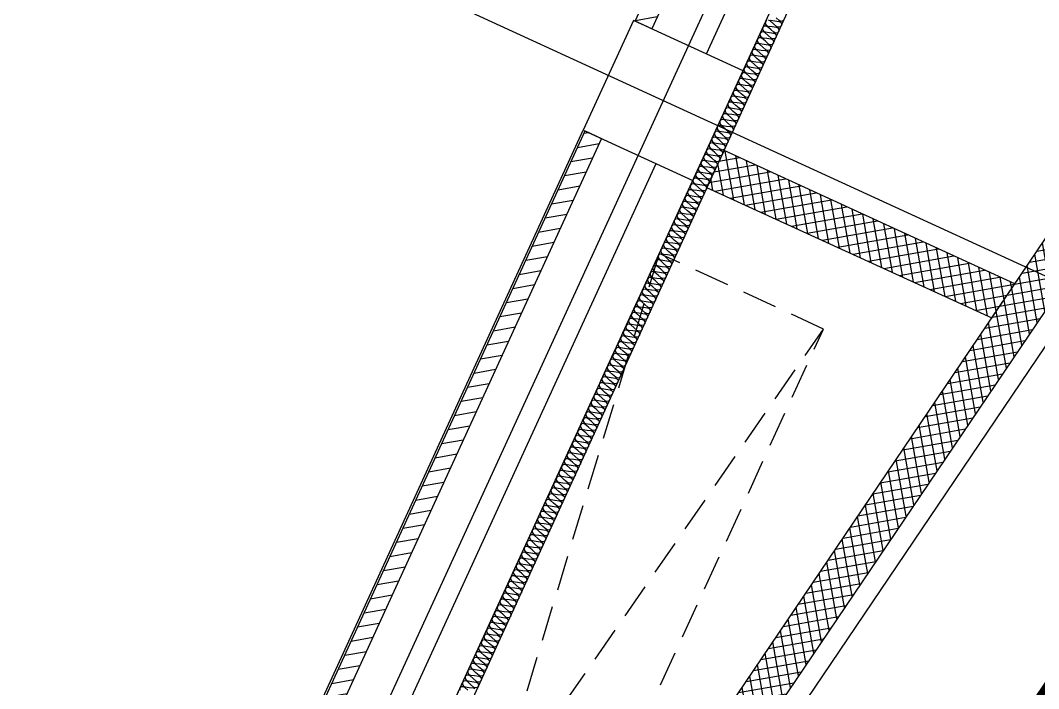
# Model space of a CAD drawing. Header units: millimetres. Extents: x -21000 to 567700, y 435000 to 850800.
# Drawn here: x 42532 to 47602, y 700516 to 703839 of the extents above; entities that cross this region are included whole.
import ezdxf
from ezdxf.xclip import XClip

# ---------------------------------------------------------------- set-up
doc = ezdxf.new("R2010")
doc.units = ezdxf.units.MM
doc.header["$LTSCALE"] = 700
doc.header["$XCLIPFRAME"] = 2
for name, pattern in [('AB_Pbase$0$AB_Pbase$0$CEN', [62, 60, -1, 0, -1]), ('AB_Pbase$0$HIDDEN1', [0.375, 0.25, -0.125]), ('AB_Pbase$0$주차장기둥$0$CEN', [62, 60, -1, 0, -1])]:
    doc.linetypes.add(name, pattern=pattern)
doc.layers.get('0').update_dxf_attribs({"color": 2})
for name, color, linetype in [('AB_Pbase$0$AB_Pbase$0$CEN', 1, 'AB_Pbase$0$AB_Pbase$0$CEN'), ('AB_Pbase$0$AB_Pbase$0$FIN', 6, 'Continuous'), ('AB_Pbase$0$AB_Pbase$0$INS', 8, 'Continuous'), ('AB_Pbase$0$AB_Pbase$0$WAL', 3, 'Continuous'), ('AB_Pbase$0$AB_Pbase$0$지하벽체', 7, 'Continuous'), ('AB_Pbase$0$da-open hid', 8, 'AB_Pbase$0$HIDDEN1'), ('AB_Pbase$0$HAT', 8, 'Continuous'), ('AB_Pbase$0$HAT-BR', 5, 'Continuous'), ('AB_Pbase$0$INS', 8, 'Continuous'), ('AB_Pbase$0$WAL', 3, 'Continuous'), ('AB_Pbase$0$주차-여행', 221, 'Continuous'), ('AB_Pbase$0$주차장기둥$0$CEN_P', 244, 'AB_Pbase$0$주차장기둥$0$CEN')]:
    doc.layers.add(name, color=color, linetype=linetype)

# ---------------------------------------------------------------- blocks, each defined once
blk = doc.blocks.new('AB_Pbase$0$AB_Pbase_지하1층_골조')
for points in [[(42499.5, 695677.8), (50967.4, 714132.1)], [(45947.8, 703672.5), (48491.8, 709216.7)], [(43153.6, 697583), (45697.6, 703127.2)]]:
    blk.add_lwpolyline(points)
blk.add_lwpolyline([(45879.4, 703043.7), (46129.6, 703589.1), (45584.3, 703839.3), (45334.1, 703294)], close=True)
blk = doc.blocks.new('AB_Pbase$0$주차장기둥$0$cen 1bl 지하')
at = {"layer": 'AB_Pbase$0$주차장기둥$0$CEN_P', "color": 5}
blk.add_line((10740.5, -9208.6), (21290, 109667.6), dxfattribs=at)
blk = doc.blocks.new('AB_Pbase$0$주차장기둥')
at = {"rotation": 1.99999810188403}
blk.add_blockref('AB_Pbase$0$주차장기둥$0$cen 1bl 지하', (-253925.8, 27513.9), dxfattribs=at)
blk = doc.blocks.new('AB_Pbase$0$AB_Pbase_지붕층_구조도void')
for p, q in [((-3668.7, -34371.1), (-5185.2, -39382.1)), ((-5782.4, -38978.2), (-2850.3, -34747.4))]:
    blk.add_line(p, q)
blk.add_lwpolyline([(-5782.4, -38978.2), (-5185.2, -39382.1), (-4538.6, -38426.2), (-2850.3, -34747.4), (-3668.7, -34371.1)], close=True)
blk = doc.blocks.new('AB_Pbase$0$AB_Pbase-여행주차_')
at = {"layer": 'AB_Pbase$0$주차-여행', "const_width": 50}
blk.add_lwpolyline([(54378012.4, -70102333.7), (54378012.4, -70097233.7), (54375512.4, -70097233.7), (54375512.4, -70102333.7)], close=True, dxfattribs=at)
blk = doc.blocks.new('AB_Pbase$0$pppaaa_1_1')
at = {"layer": 'AB_Pbase$0$주차-여행', "rotation": 55.92862970561769}
blk.add_blockref('AB_Pbase$0$AB_Pbase-여행주차_', (-88479907.1, -5071642.7), dxfattribs=at)
blk = doc.blocks.new('AB_Pbase')
at = {"layer": 'AB_Pbase$0$HAT'}
h = blk.add_hatch(dxfattribs=at)
h.set_pattern_fill('NET', color=256, scale=15, angle=100)
h.paths.add_polyline_path([(36540.9, 707988.9), (36677.2, 707926.4), (39221.2, 713470.6), (39084.9, 713533.1)], flags=17)
h.paths.add_polyline_path([(36427, 707381), (36290.6, 707443.6), (33746.7, 701899.4), (33883, 701836.8)], flags=17)
edge = h.paths.add_edge_path()
edge.add_line((44631.6, 725621.3), (44767.9, 725558.7))
edge.add_line((44767.9, 725558.7), (42265.6, 720105.4))
edge.add_line((42265.6, 720105.4), (42129.3, 720168))
edge.add_line((42129.3, 720168), (44631.6, 725621.3))
edge.add_line((41879.1, 719622.6), (39335.1, 714078.4))
edge.add_line((39335.1, 714078.4), (39471.4, 714015.9))
edge.add_line((39471.4, 714015.9), (42015.4, 719560.1))
edge.add_line((33632.8, 701291.5), (31047.1, 695656.4))
edge.add_line((31047.1, 695656.4), (33496.4, 701354.1))
edge.add_line((33496.4, 701354.1), (30910.7, 695719))
h = blk.add_hatch(dxfattribs=at)
h.set_pattern_fill('NET', color=256, scale=15, angle=100)
h.paths.add_polyline_path([(45655.7, 696319.9), (45739.7, 696444.1), (44277.7, 697432.9), (48423.4, 703562.6), (48257.7, 703674.7), (42739.5, 695515.5), (42905.1, 695403.5), (44193.7, 697308.7)])
h.paths.add_polyline_path([(46916, 695648.6), (46831.9, 695524.3), (48128.3, 694647.6), (48212.3, 694771.8)])
h = blk.add_hatch(dxfattribs=at)
h.set_pattern_fill('NET', color=256, scale=15, angle=100)
h.paths.add_polyline_path([(47368.8, 702360.3), (47482.3, 702528.3), (46035.5, 703192.2), (45947.8, 703008.8)])
at = {"layer": 'AB_Pbase$0$HAT-BR'}
h = blk.add_hatch(dxfattribs=at)
h.set_pattern_fill('ANSI31', color=256, scale=20, angle=145)
edge = h.paths.add_edge_path()
edge.add_line((56186.6, 723972), (54823.3, 724597.6))
edge.add_line((54823.3, 724597.6), (54543.8, 723988.7))
edge.add_line((54543.8, 723988.7), (53316.8, 724551.7))
edge.add_line((53316.8, 724551.7), (53358.5, 724642.6))
edge.add_line((53358.5, 724642.6), (54403.8, 724163))
edge.add_line((54403.8, 724163), (54724.9, 724862.8))
edge.add_line((54724.9, 724862.8), (54906.7, 724779.4))
edge.add_line((54906.7, 724779.4), (55215.3, 725452))
edge.add_line((55215.3, 725452), (55397.1, 725368.5))
edge.add_line((55397.1, 725368.5), (55088.5, 724696))
edge.add_line((55088.5, 724696), (56270, 724153.8))
edge.add_line((56270, 724153.8), (56186.6, 723972))
edge.add_line((54651.1, 721584.9), (54688.7, 721666.7))
edge.add_line((54688.7, 721666.7), (52543.7, 722650.9))
edge.add_line((52543.7, 722650.9), (52960.7, 723559.8))
edge.add_line((52960.7, 723559.8), (52878.9, 723597.3))
edge.add_line((52878.9, 723597.3), (52274.2, 722279.5))
edge.add_line((52274.2, 722279.5), (52356, 722241.9))
edge.add_line((52356, 722241.9), (52506.2, 722569.1))
edge.add_line((52506.2, 722569.1), (54651.1, 721584.9))
edge.add_line((50380.4, 718032.3), (49698.7, 718345.1))
edge.add_line((49698.7, 718345.1), (49661.2, 718263.3))
edge.add_line((49661.2, 718263.3), (50342.9, 717950.5))
edge.add_line((49717.3, 716587.2), (49035.6, 716899.9))
edge.add_line((49035.6, 716899.9), (48998.1, 716818.1))
edge.add_line((48998.1, 716818.1), (49679.8, 716505.4))
h.paths.add_polyline_path([(53882.4, 725568.4), (53800.6, 725606), (53963.3, 725960.4), (53581.5, 726135.6), (53619.1, 726217.4), (54000.8, 726042.2), (55047.6, 728323.5), (55129.4, 728286)])
h.paths.add_polyline_path([(42881, 697708.1), (42799.2, 697745.6), (45343.1, 703289.8), (45424.9, 703252.3)])
edge = h.paths.add_edge_path()
edge.add_line((50380.4, 718032.3), (50342.9, 717950.5))
edge.add_line((49717.3, 716587.2), (49679.8, 716505.4))
edge.add_line((51013.4, 715431.3), (48469.4, 709887.1))
edge.add_line((48469.4, 709887.1), (48387.6, 709924.7))
edge.add_line((48387.6, 709924.7), (50931.6, 715468.9))
edge.add_line((50931.6, 715468.9), (51013.4, 715431.3))
edge.add_line((48219.2, 709341.8), (45675.2, 703797.6))
edge.add_line((45675.2, 703797.6), (45593.4, 703835.1))
edge.add_line((45593.4, 703835.1), (48137.4, 709379.3))
edge.add_line((48137.4, 709379.3), (48219.2, 709341.8))
at = {"layer": 'AB_Pbase$0$AB_Pbase$0$CEN'}
for p, q in [((51844, 716762.1), (39664.5, 690218.7)), ((34160.1, 708751.3), (47977.6, 702411))]:
    blk.add_line(p, q, dxfattribs=at)
at = {"layer": 'AB_Pbase$0$AB_Pbase$0$FIN'}
blk.add_lwpolyline([(42790.1, 697749.8), (45334.1, 703294)], dxfattribs=at)
at = {"layer": 'AB_Pbase$0$AB_Pbase$0$INS'}
blk.add_lwpolyline([(43283, 697193.5), (51674, 715480.3), (52847.4, 714941.9), (52880.8, 715014.6)], dxfattribs=at)
at = {"layer": 'AB_Pbase$0$AB_Pbase$0$WAL'}
blk.add_lwpolyline([(48219.2, 709341.8), (45675.2, 703797.6), (45593.4, 703835.1), (48137.4, 709379.3), (48219.2, 709341.8)], dxfattribs=at)
blk.add_lwpolyline([(42881, 697708.1), (42799.2, 697745.6), (45343.1, 703289.8), (45424.9, 703252.3)], close=True, dxfattribs=at)
at = {"layer": 'AB_Pbase$0$AB_Pbase$0$지하벽체'}
blk.add_lwpolyline([(45879.4, 703043.7), (46129.6, 703589.1), (45584.3, 703839.3), (45334.1, 703294)], close=True, dxfattribs=at)
at = {"layer": 'AB_Pbase$0$INS'}
for points in [[(46334.1, 703842.9), (46327.5, 703836.3), (46317.9, 703834.5), (46309.9, 703838.2), (46294.2, 703852)], [(46266.9, 703840.3), (46287.6, 703837.4), (46308.3, 703834.5), (46316.3, 703830.9), (46321.5, 703823.2), (46320.8, 703813.8), (46314.2, 703807.2), (46304.6, 703805.4), (46296.6, 703809.1), (46280.9, 703822.9), (46265.2, 703836.7), (46257.2, 703840.3)], [(46248, 703839.3), (46241.4, 703832.7), (46240.6, 703823.3), (46245.6, 703814.9), (46253.6, 703811.2), (46274.2, 703808.3), (46294.9, 703805.5), (46302.9, 703801.8), (46308.2, 703794.1), (46307.4, 703784.8), (46300.8, 703778.1), (46291.2, 703776.3), (46283.2, 703780), (46267.6, 703793.8), (46251.9, 703807.6), (46243.9, 703811.3), (46234.6, 703810.2), (46228, 703803.6), (46227.3, 703794.2), (46232.2, 703785.8), (46240.2, 703782.1), (46260.9, 703779.3), (46281.6, 703776.4), (46289.6, 703772.7), (46294.8, 703765), (46294.1, 703755.7), (46287.5, 703749), (46277.9, 703747.3), (46269.9, 703750.9), (46254.2, 703764.7), (46238.5, 703778.5), (46230.5, 703782.2), (46221.3, 703781.2), (46214.7, 703774.5), (46213.9, 703765.2), (46218.9, 703756.7), (46226.9, 703753.1), (46247.5, 703750.2), (46268.2, 703747.3), (46276.2, 703743.6), (46281.5, 703735.9), (46280.7, 703726.6), (46274.1, 703719.9), (46264.5, 703718.2), (46256.5, 703721.8), (46240.9, 703735.6), (46225.2, 703749.4), (46217.2, 703753.1), (46207.9, 703752.1), (46201.3, 703745.4), (46200.6, 703736.1), (46205.5, 703727.6), (46213.5, 703724), (46234.2, 703721.1), (46254.9, 703718.2), (46262.9, 703714.5), (46268.1, 703706.8), (46267.4, 703697.5), (46260.8, 703690.8), (46251.2, 703689.1), (46243.2, 703692.8), (46227.5, 703706.5), (46211.8, 703720.3), (46203.8, 703724), (46194.6, 703723), (46188, 703716.3), (46187.2, 703707), (46192.2, 703698.6), (46200.2, 703694.9), (46220.8, 703692), (46241.5, 703689.1), (46249.5, 703685.4), (46254.8, 703677.7), (46254, 703668.4), (46247.5, 703661.8), (46237.8, 703660), (46229.9, 703663.7), (46214.2, 703677.5), (46198.5, 703691.3), (46190.5, 703694.9), (46181.2, 703693.9), (46174.7, 703687.2), (46173.9, 703677.9), (46178.8, 703669.5), (46186.8, 703665.8), (46207.5, 703662.9), (46228.2, 703660), (46236.2, 703656.4), (46241.5, 703648.7), (46240.7, 703639.3), (46234.1, 703632.7), (46224.5, 703630.9), (46216.5, 703634.6), (46200.8, 703648.4), (46185.2, 703662.2), (46177.2, 703665.8), (46167.9, 703664.8), (46161.3, 703658.2), (46160.5, 703648.8), (46165.5, 703640.4), (46173.5, 703636.7), (46194.2, 703633.8), (46214.8, 703630.9), (46222.8, 703627.3), (46228.1, 703619.6), (46227.3, 703610.2), (46220.8, 703603.6), (46211.2, 703601.8), (46203.2, 703605.5), (46187.5, 703619.3), (46171.8, 703633.1), (46163.8, 703636.8), (46154.5, 703635.7), (46148, 703629.1), (46147.2, 703619.7), (46152.1, 703611.3), (46160.1, 703607.6), (46180.8, 703604.8), (46201.5, 703601.9), (46209.5, 703598.2), (46214.8, 703590.5), (46214, 703581.2), (46207.4, 703574.5), (46197.8, 703572.7), (46189.8, 703576.4), (46174.1, 703590.2), (46158.5, 703604), (46150.5, 703607.7), (46141.2, 703606.6), (46134.6, 703600), (46133.9, 703590.7), (46138.8, 703582.2), (46146.8, 703578.6), (46167.5, 703575.7), (46188.1, 703572.8), (46196.1, 703569.1), (46201.4, 703561.4), (46200.7, 703552.1), (46194.1, 703545.4), (46184.5, 703543.7), (46176.5, 703547.3), (46160.8, 703561.1), (46145.1, 703574.9), (46137.1, 703578.6), (46127.8, 703577.6), (46121.3, 703570.9), (46120.5, 703561.6), (46125.4, 703553.1), (46133.4, 703549.5), (46154.1, 703546.6), (46174.8, 703543.7), (46182.8, 703540), (46188.1, 703532.3), (46187.3, 703523), (46180.7, 703516.3), (46171.1, 703514.6), (46163.1, 703518.2), (46147.4, 703532), (46131.8, 703545.8), (46123.8, 703549.5), (46114.5, 703548.5), (46107.9, 703541.8), (46107.2, 703532.5), (46112.1, 703524.1), (46120.1, 703520.4), (46140.8, 703517.5), (46161.5, 703514.6), (46169.5, 703510.9), (46174.7, 703503.2), (46174, 703493.9), (46167.4, 703487.2), (46157.8, 703485.5), (46149.8, 703489.2), (46134.1, 703503), (46118.4, 703516.8), (46110.4, 703520.4), (46101.2, 703519.4), (46094.6, 703512.7), (46093.8, 703503.4), (46098.8, 703495), (46106.8, 703491.3), (46127.4, 703488.4), (46148.1, 703485.5), (46156.1, 703481.9), (46161.4, 703474.2), (46160.6, 703464.8), (46154, 703458.2), (46144.4, 703456.4), (46136.4, 703460.1), (46120.8, 703473.9), (46105.1, 703487.7), (46097.1, 703491.3), (46087.8, 703490.3), (46081.2, 703483.6), (46080.5, 703474.3), (46085.4, 703465.9), (46093.4, 703462.2), (46114.1, 703459.3), (46134.8, 703456.4), (46142.8, 703452.8), (46148, 703445.1), (46147.3, 703435.7), (46140.7, 703429.1), (46131.1, 703427.3), (46123.1, 703431), (46107.4, 703444.8), (46091.7, 703458.6), (46083.7, 703462.3), (46074.5, 703461.2), (46067.9, 703454.6), (46067.1, 703445.2), (46072.1, 703436.8), (46080.1, 703433.1), (46100.7, 703430.2), (46121.4, 703427.4), (46129.4, 703423.7), (46134.7, 703416), (46133.9, 703406.7), (46127.3, 703400), (46117.7, 703398.2), (46109.7, 703401.9), (46094.1, 703415.7), (46078.4, 703429.5), (46070.4, 703433.2), (46061.1, 703432.1), (46054.5, 703425.5), (46053.8, 703416.1), (46058.7, 703407.7), (46066.7, 703404), (46087.4, 703401.2), (46108.1, 703398.3), (46116.1, 703394.6), (46121.3, 703386.9), (46120.6, 703377.6), (46114, 703370.9), (46104.4, 703369.2), (46096.4, 703372.8), (46080.7, 703386.6), (46065, 703400.4), (46057, 703404.1), (46047.8, 703403.1), (46041.2, 703396.4), (46040.4, 703387.1), (46045.4, 703378.6), (46053.4, 703375), (46074, 703372.1), (46094.7, 703369.2), (46102.7, 703365.5), (46108, 703357.8), (46107.2, 703348.5), (46100.7, 703341.8), (46091, 703340.1), (46083.1, 703343.7), (46067.4, 703357.5), (46051.7, 703371.3), (46043.7, 703375), (46034.4, 703374), (46027.9, 703367.3), (46027.1, 703358), (46032, 703349.6), (46040, 703345.9), (46060.7, 703343), (46081.4, 703340.1), (46089.4, 703336.4), (46094.7, 703328.7), (46093.9, 703319.4), (46087.3, 703312.7), (46077.7, 703311), (46069.7, 703314.7), (46054, 703328.5), (46038.4, 703342.2), (46030.4, 703345.9), (46021.1, 703344.9), (46014.5, 703338.2), (46013.7, 703328.9), (46018.7, 703320.5), (46026.7, 703316.8), (46047.4, 703313.9), (46068, 703311), (46076, 703307.4), (46081.3, 703299.7), (46080.5, 703290.3), (46074, 703283.7), (46064.4, 703281.9), (46056.4, 703285.6), (46040.7, 703299.4), (46025, 703313.2), (46017, 703316.8), (46007.7, 703315.8), (46001.2, 703309.1), (46000.4, 703299.8), (46005.3, 703291.4), (46013.3, 703287.7), (46034, 703284.8), (46054.7, 703281.9), (46062.7, 703278.3), (46068, 703270.6), (46067.2, 703261.2), (46060.6, 703254.6), (46051, 703252.8), (46043, 703256.5), (46027.3, 703270.3), (46011.7, 703284.1), (46003.7, 703287.7), (45994.4, 703286.7), (45987.8, 703280.1), (45987.1, 703270.7), (45992, 703262.3), (46000, 703258.6), (46020.7, 703255.7), (46041.3, 703252.9), (46049.3, 703249.2), (46054.6, 703241.5), (46053.9, 703232.2), (46047.3, 703225.5), (46037.7, 703223.7), (46029.7, 703227.4), (46014, 703241.2), (45998.3, 703255), (45990.3, 703258.7), (45981, 703257.6), (45974.5, 703251), (45973.7, 703241.6), (45978.6, 703233.2), (45986.6, 703229.5), (46007.3, 703226.7), (46028, 703223.8), (46036, 703220.1), (46041.3, 703212.4), (46040.5, 703203.1), (46033.9, 703196.4), (46024.3, 703194.6), (46016.3, 703198.3), (46000.6, 703212.1), (45985, 703225.9), (45977, 703229.6), (45967.7, 703228.6), (45961.1, 703221.9), (45960.4, 703212.6), (45965.3, 703204.1), (45973.3, 703200.5), (45994, 703197.6), (46014.7, 703194.7), (46022.7, 703191), (46027.9, 703183.3), (46027.2, 703174), (46020.6, 703167.3), (46011, 703165.6), (46003, 703169.2), (45987.3, 703183), (45971.6, 703196.8), (45963.6, 703200.5), (45954.4, 703199.5), (45947.8, 703192.8), (45947, 703183.5), (45952, 703175), (45959.9, 703171.4), (45980.6, 703168.5), (46001.3, 703165.6), (46009.3, 703161.9), (46014.6, 703154.2), (46013.8, 703144.9), (46007.2, 703138.2), (45997.6, 703136.5), (45989.6, 703140.2), (45974, 703153.9), (45958.3, 703167.7), (45950.3, 703171.4), (45941, 703170.4), (45934.4, 703163.7), (45933.7, 703154.4), (45938.6, 703146), (45946.6, 703142.3), (45967.3, 703139.4), (45988, 703136.5), (45996, 703132.8), (46001.2, 703125.1), (46000.5, 703115.8), (45993.9, 703109.1), (45984.3, 703107.4), (45976.3, 703111.1), (45960.6, 703124.9), (45944.9, 703138.7), (45936.9, 703142.3), (45927.7, 703141.3), (45921.1, 703134.6), (45920.3, 703125.3), (45925.3, 703116.9), (45933.3, 703113.2), (45953.9, 703110.3), (45974.6, 703107.4), (45982.6, 703103.8), (45987.9, 703096.1), (45987.1, 703086.7), (45980.5, 703080.1), (45970.9, 703078.3), (45962.9, 703082), (45947.3, 703095.8), (45931.6, 703109.6), (45923.6, 703113.2), (45914.3, 703112.2), (45907.7, 703105.6), (45907, 703096.2), (45911.9, 703087.8), (45919.9, 703084.1), (45940.6, 703081.2), (45961.3, 703078.3), (45969.3, 703074.7), (45974.5, 703067), (45973.8, 703057.6), (45967.2, 703051), (45957.6, 703049.2), (45949.6, 703052.9), (45933.9, 703066.7), (45918.2, 703080.5), (45910.2, 703084.2), (45901, 703083.1), (45894.4, 703076.5), (45893.6, 703067.1), (45898.6, 703058.7), (45906.6, 703055), (45927.2, 703052.1), (45947.9, 703049.3), (45955.9, 703045.6), (45961.2, 703037.9), (45960.4, 703028.6), (45953.9, 703021.9), (45944.2, 703020.1), (45936.3, 703023.8), (45920.6, 703037.6), (45904.9, 703051.4), (45896.9, 703055.1), (45887.6, 703054), (45881.1, 703047.4), (45880.3, 703038), (45885.2, 703029.6), (45893.2, 703026), (45913.9, 703023.1), (45934.6, 703020.2), (45942.6, 703016.5), (45947.8, 703008.8), (45947.1, 702999.5), (45940.5, 702992.8), (45930.9, 702991.1), (45922.9, 702994.7), (45907.2, 703008.5), (45891.6, 703022.3), (45883.6, 703026), (45874.3, 703025), (45867.7, 703018.3), (45866.9, 703009), (45871.9, 703000.5), (45879.9, 702996.9), (45900.6, 702994), (45921.2, 702991.1), (45929.2, 702987.4), (45934.5, 702979.7), (45933.7, 702970.4), (45927.2, 702963.7), (45917.6, 702962), (45909.6, 702965.6), (45893.9, 702979.4), (45878.2, 702993.2), (45870.2, 702996.9), (45860.9, 702995.9), (45854.4, 702989.2), (45853.6, 702979.9), (45858.5, 702971.5), (45866.5, 702967.8), (45887.2, 702964.9), (45907.9, 702962), (45915.9, 702958.3), (45921.2, 702950.6), (45920.4, 702941.3), (45913.8, 702934.6), (45904.2, 702932.9), (45896.2, 702936.6), (45880.5, 702950.4), (45864.9, 702964.1), (45856.9, 702967.8), (45847.6, 702966.8), (45841, 702960.1), (45840.3, 702950.8), (45845.2, 702942.4), (45853.2, 702938.7), (45873.9, 702935.8), (45894.5, 702932.9), (45902.5, 702929.3), (45907.8, 702921.6), (45907.1, 702912.2), (45900.5, 702905.6), (45890.9, 702903.8), (45882.9, 702907.5), (45867.2, 702921.3), (45851.5, 702935.1), (45843.5, 702938.7), (45834.2, 702937.7), (45827.7, 702931), (45826.9, 702921.7), (45831.8, 702913.3), (45839.8, 702909.6), (45860.5, 702906.7), (45881.2, 702903.8), (45889.2, 702900.2), (45894.5, 702892.5), (45893.7, 702883.1), (45887.1, 702876.5), (45877.5, 702874.7), (45869.5, 702878.4), (45853.8, 702892.2), (45838.2, 702906), (45830.2, 702909.6), (45820.9, 702908.6), (45814.3, 702902), (45813.6, 702892.6), (45818.5, 702884.2), (45826.5, 702880.5), (45847.2, 702877.6), (45867.9, 702874.8), (45875.9, 702871.1), (45881.1, 702863.4), (45880.4, 702854.1), (45873.8, 702847.4), (45864.2, 702845.6), (45856.2, 702849.3), (45840.5, 702863.1), (45824.8, 702876.9), (45816.8, 702880.6), (45807.6, 702879.5), (45801, 702872.9), (45800.2, 702863.5), (45805.2, 702855.1), (45813.1, 702851.4), (45833.8, 702848.6), (45854.5, 702845.7), (45862.5, 702842), (45867.8, 702834.3), (45867, 702825), (45860.4, 702818.3), (45850.8, 702816.6), (45842.8, 702820.2), (45827.2, 702834), (45811.5, 702847.8), (45803.5, 702851.5), (45794.2, 702850.5), (45787.6, 702843.8), (45786.9, 702834.5), (45791.8, 702826), (45799.8, 702822.4), (45820.5, 702819.5), (45841.2, 702816.6), (45849.2, 702812.9), (45854.4, 702805.2), (45853.7, 702795.9), (45847.1, 702789.2), (45837.5, 702787.5), (45829.5, 702791.1), (45813.8, 702804.9), (45798.1, 702818.7), (45790.1, 702822.4), (45780.9, 702821.4), (45774.3, 702814.7), (45773.5, 702805.4), (45778.5, 702796.9), (45786.5, 702793.3), (45807.1, 702790.4), (45827.8, 702787.5), (45835.8, 702783.8), (45841.1, 702776.1), (45840.3, 702766.8), (45833.7, 702760.1), (45824.1, 702758.4), (45816.1, 702762.1), (45800.5, 702775.8), (45784.8, 702789.6), (45776.8, 702793.3), (45767.5, 702792.3), (45760.9, 702785.6), (45760.2, 702776.3), (45765.1, 702767.9), (45773.1, 702764.2), (45793.8, 702761.3), (45814.5, 702758.4), (45822.5, 702754.7), (45827.7, 702747), (45827, 702737.7), (45820.4, 702731.1), (45810.8, 702729.3), (45802.8, 702733), (45787.1, 702746.8), (45771.4, 702760.6), (45763.4, 702764.2), (45754.2, 702763.2), (45747.6, 702756.5), (45746.8, 702747.2), (45751.8, 702738.8), (45759.8, 702735.1), (45780.4, 702732.2), (45801.1, 702729.3), (45809.1, 702725.7), (45814.4, 702718), (45813.6, 702708.6), (45807.1, 702702), (45797.4, 702700.2), (45789.5, 702703.9), (45773.8, 702717.7), (45758.1, 702731.5), (45750.1, 702735.1), (45740.8, 702734.1), (45734.2, 702727.5), (45733.5, 702718.1), (45738.4, 702709.7), (45746.4, 702706), (45767.1, 702703.1), (45787.8, 702700.2), (45795.8, 702696.6), (45801, 702688.9), (45800.3, 702679.5), (45793.7, 702672.9), (45784.1, 702671.1), (45776.1, 702674.8), (45760.4, 702688.6), (45744.8, 702702.4), (45736.8, 702706.1), (45727.5, 702705), (45720.9, 702698.4), (45720.1, 702689), (45725.1, 702680.6), (45733.1, 702676.9), (45753.8, 702674.1), (45774.4, 702671.2), (45782.4, 702667.5), (45787.7, 702659.8), (45786.9, 702650.5), (45780.4, 702643.8), (45770.8, 702642), (45762.8, 702645.7), (45747.1, 702659.5), (45731.4, 702673.3), (45723.4, 702677), (45714.1, 702675.9), (45707.6, 702669.3), (45706.8, 702660), (45711.7, 702651.5), (45719.7, 702647.9), (45740.4, 702645), (45761.1, 702642.1), (45769.1, 702638.4), (45774.4, 702630.7), (45773.6, 702621.4), (45767, 702614.7), (45757.4, 702613), (45749.4, 702616.6), (45733.7, 702630.4), (45718.1, 702644.2), (45710.1, 702647.9), (45700.8, 702646.9), (45694.2, 702640.2), (45693.5, 702630.9), (45698.4, 702622.4), (45706.4, 702618.8), (45727.1, 702615.9), (45747.7, 702613), (45755.7, 702609.3), (45761, 702601.6), (45760.3, 702592.3), (45753.7, 702585.6), (45744.1, 702583.9), (45736.1, 702587.5), (45720.4, 702601.3), (45704.7, 702615.1), (45696.7, 702618.8), (45687.4, 702617.8), (45680.9, 702611.1), (45680.1, 702601.8), (45685, 702593.4), (45693, 702589.7), (45713.7, 702586.8), (45734.4, 702583.9), (45742.4, 702580.2), (45747.7, 702572.5), (45746.9, 702563.2), (45740.3, 702556.5), (45730.7, 702554.8), (45722.7, 702558.5), (45707, 702572.3), (45691.4, 702586.1), (45683.4, 702589.7), (45674.1, 702588.7), (45667.5, 702582), (45666.8, 702572.7), (45671.7, 702564.3), (45679.7, 702560.6), (45700.4, 702557.7), (45721.1, 702554.8), (45729.1, 702551.2), (45734.3, 702543.5), (45733.6, 702534.1), (45727, 702527.5), (45717.4, 702525.7), (45709.4, 702529.4), (45693.7, 702543.2), (45678, 702557), (45670, 702560.6), (45660.8, 702559.6), (45654.2, 702552.9), (45653.4, 702543.6), (45658.4, 702535.2), (45666.3, 702531.5), (45687, 702528.6), (45707.7, 702525.7), (45715.7, 702522.1), (45721, 702514.4), (45720.2, 702505), (45713.6, 702498.4), (45704, 702496.6), (45696, 702500.3), (45680.4, 702514.1), (45664.7, 702527.9), (45656.7, 702531.6), (45647.4, 702530.5), (45640.8, 702523.9), (45640.1, 702514.5), (45645, 702506.1), (45653, 702502.4), (45673.7, 702499.5), (45694.4, 702496.7), (45702.4, 702493), (45707.6, 702485.3), (45706.9, 702476), (45700.3, 702469.3), (45690.7, 702467.5), (45682.7, 702471.2), (45667, 702485), (45651.3, 702498.8), (45643.3, 702502.5), (45634.1, 702501.4), (45627.5, 702494.8), (45626.7, 702485.4), (45631.7, 702477), (45639.7, 702473.4), (45660.3, 702470.5), (45681, 702467.6), (45689, 702463.9), (45694.3, 702456.2), (45693.5, 702446.9), (45686.9, 702440.2), (45677.3, 702438.5), (45669.3, 702442.1), (45653.7, 702455.9), (45638, 702469.7), (45630, 702473.4), (45620.7, 702472.4), (45614.1, 702465.7), (45613.4, 702456.4), (45618.3, 702447.9), (45626.3, 702444.3), (45647, 702441.4), (45667.7, 702438.5), (45675.7, 702434.8), (45680.9, 702427.1), (45680.2, 702417.8), (45673.6, 702411.1), (45664, 702409.4), (45656, 702413), (45640.3, 702426.8), (45624.6, 702440.6), (45616.6, 702444.3), (45607.4, 702443.3), (45600.8, 702436.6), (45600, 702427.3), (45605, 702418.9), (45613, 702415.2), (45633.6, 702412.3), (45654.3, 702409.4), (45662.3, 702405.7), (45667.6, 702398), (45666.8, 702388.7), (45660.3, 702382), (45650.6, 702380.3), (45642.6, 702384), (45627, 702397.8), (45611.3, 702411.5), (45603.3, 702415.2), (45594, 702414.2), (45587.4, 702407.5), (45586.7, 702398.2), (45591.6, 702389.8), (45599.6, 702386.1), (45620.3, 702383.2), (45641, 702380.3), (45649, 702376.7), (45654.2, 702369), (45653.5, 702359.6), (45646.9, 702353), (45637.3, 702351.2), (45629.3, 702354.9), (45613.6, 702368.7), (45598, 702382.5), (45590, 702386.1), (45580.7, 702385.1), (45574.1, 702378.4), (45573.3, 702369.1), (45578.3, 702360.7), (45586.3, 702357), (45607, 702354.1), (45627.6, 702351.2), (45635.6, 702347.6), (45640.9, 702339.9), (45640.1, 702330.5), (45633.6, 702323.9), (45624, 702322.1), (45616, 702325.8), (45600.3, 702339.6), (45584.6, 702353.4), (45576.6, 702357), (45567.3, 702356), (45560.8, 702349.4), (45560, 702340), (45564.9, 702331.6), (45572.9, 702327.9), (45593.6, 702325), (45614.3, 702322.2), (45622.3, 702318.5), (45627.6, 702310.8), (45626.8, 702301.5), (45620.2, 702294.8), (45610.6, 702293), (45602.6, 702296.7), (45586.9, 702310.5), (45571.3, 702324.3), (45563.3, 702328), (45554, 702326.9), (45547.4, 702320.3), (45546.7, 702310.9), (45551.6, 702302.5), (45559.6, 702298.8), (45580.3, 702296), (45600.9, 702293.1), (45608.9, 702289.4), (45614.2, 702281.7), (45613.5, 702272.4), (45606.9, 702265.7), (45597.3, 702264), (45589.3, 702267.6), (45573.6, 702281.4), (45557.9, 702295.2), (45549.9, 702298.9), (45540.6, 702297.9), (45534.1, 702291.2), (45533.3, 702281.9), (45538.2, 702273.4), (45546.2, 702269.8), (45566.9, 702266.9), (45587.6, 702264), (45595.6, 702260.3), (45600.9, 702252.6), (45600.1, 702243.3), (45593.5, 702236.6), (45583.9, 702234.9), (45575.9, 702238.5), (45560.2, 702252.3), (45544.6, 702266.1), (45536.6, 702269.8), (45527.3, 702268.8), (45520.7, 702262.1), (45520, 702252.8), (45524.9, 702244.3), (45532.9, 702240.7), (45553.6, 702237.8), (45574.3, 702234.9), (45582.3, 702231.2), (45587.5, 702223.5), (45586.8, 702214.2), (45580.2, 702207.5), (45570.6, 702205.8), (45562.6, 702209.5), (45546.9, 702223.2), (45531.2, 702237), (45523.2, 702240.7), (45514, 702239.7), (45507.4, 702233), (45506.6, 702223.7), (45511.6, 702215.3), (45519.5, 702211.6), (45540.2, 702208.7), (45560.9, 702205.8), (45568.9, 702202.1), (45574.2, 702194.4), (45573.4, 702185.1), (45566.8, 702178.5), (45557.2, 702176.7), (45549.2, 702180.4), (45533.6, 702194.2), (45517.9, 702208), (45509.9, 702211.6), (45500.6, 702210.6), (45494, 702203.9), (45493.3, 702194.6), (45498.2, 702186.2), (45506.2, 702182.5), (45526.9, 702179.6), (45547.6, 702176.7), (45555.6, 702173.1), (45560.8, 702165.4), (45560.1, 702156), (45553.5, 702149.4), (45543.9, 702147.6), (45535.9, 702151.3), (45520.2, 702165.1), (45504.5, 702178.9), (45496.5, 702182.5), (45487.3, 702181.5), (45480.7, 702174.9), (45479.9, 702165.5), (45484.9, 702157.1), (45492.9, 702153.4), (45513.5, 702150.5), (45534.2, 702147.6), (45542.2, 702144), (45547.5, 702136.3), (45546.7, 702126.9), (45540.1, 702120.3), (45530.5, 702118.5), (45522.5, 702122.2), (45506.9, 702136), (45491.2, 702149.8), (45483.2, 702153.5), (45473.9, 702152.4), (45467.3, 702145.8), (45466.6, 702136.4), (45471.5, 702128), (45479.5, 702124.3), (45500.2, 702121.5), (45520.9, 702118.6), (45528.9, 702114.9), (45534.1, 702107.2), (45533.4, 702097.9), (45526.8, 702091.2), (45517.2, 702089.4), (45509.2, 702093.1), (45493.5, 702106.9), (45477.8, 702120.7), (45469.8, 702124.4), (45460.6, 702123.3), (45454, 702116.7), (45453.2, 702107.4), (45458.2, 702098.9), (45466.2, 702095.3), (45486.8, 702092.4), (45507.5, 702089.5), (45515.5, 702085.8), (45520.8, 702078.1), (45520, 702068.8), (45513.5, 702062.1), (45503.8, 702060.4), (45495.8, 702064), (45480.2, 702077.8), (45464.5, 702091.6), (45456.5, 702095.3), (45447.2, 702094.3), (45440.6, 702087.6), (45439.9, 702078.3), (45444.8, 702069.8), (45452.8, 702066.2), (45473.5, 702063.3), (45494.2, 702060.4), (45502.2, 702056.7), (45507.4, 702049), (45506.7, 702039.7), (45500.1, 702033), (45490.5, 702031.3), (45482.5, 702034.9), (45466.8, 702048.7), (45451.2, 702062.5), (45443.2, 702066.2), (45433.9, 702065.2), (45427.3, 702058.5), (45426.5, 702049.2), (45431.5, 702040.8), (45439.5, 702037.1), (45460.2, 702034.2), (45480.8, 702031.3), (45488.8, 702027.6), (45494.1, 702019.9), (45493.3, 702010.6), (45486.8, 702003.9), (45477.2, 702002.2), (45469.2, 702005.9), (45453.5, 702019.7), (45437.8, 702033.5), (45429.8, 702037.1), (45420.5, 702036.1), (45414, 702029.4), (45413.2, 702020.1), (45418.1, 702011.7), (45426.1, 702008), (45446.8, 702005.1), (45467.5, 702002.2), (45475.5, 701998.6), (45480.8, 701990.9), (45480, 701981.5), (45473.4, 701974.9), (45463.8, 701973.1), (45455.8, 701976.8), (45440.1, 701990.6), (45424.5, 702004.4), (45416.5, 702008), (45407.2, 702007), (45400.6, 702000.3), (45399.9, 701991), (45404.8, 701982.6), (45412.8, 701978.9), (45433.5, 701976), (45454.1, 701973.1), (45462.1, 701969.5), (45467.4, 701961.8), (45466.7, 701952.4), (45460.1, 701945.8), (45450.5, 701944), (45442.5, 701947.7), (45426.8, 701961.5), (45411.1, 701975.3), (45403.1, 701979), (45393.8, 701977.9), (45387.3, 701971.3), (45386.5, 701961.9), (45391.4, 701953.5), (45399.4, 701949.8), (45420.1, 701946.9), (45440.8, 701944.1), (45448.8, 701940.4), (45454.1, 701932.7), (45453.3, 701923.4), (45446.7, 701916.7), (45437.1, 701914.9), (45429.1, 701918.6), (45413.4, 701932.4), (45397.8, 701946.2), (45389.8, 701949.9), (45380.5, 701948.8), (45373.9, 701942.2), (45373.2, 701932.8), (45378.1, 701924.4), (45386.1, 701920.7), (45406.8, 701917.9), (45427.5, 701915), (45435.5, 701911.3), (45440.7, 701903.6), (45440, 701894.3), (45433.4, 701887.6), (45423.8, 701885.9), (45415.8, 701889.5), (45400.1, 701903.3), (45384.4, 701917.1), (45376.4, 701920.8), (45367.2, 701919.8), (45360.6, 701913.1), (45359.8, 701903.8), (45364.7, 701895.3), (45372.7, 701891.7), (45393.4, 701888.8), (45414.1, 701885.9), (45422.1, 701882.2), (45427.4, 701874.5), (45426.6, 701865.2), (45420, 701858.5), (45410.4, 701856.8), (45402.4, 701860.4), (45386.8, 701874.2), (45371.1, 701888), (45363.1, 701891.7), (45353.8, 701890.7), (45347.2, 701884), (45346.5, 701874.7), (45351.4, 701866.2), (45359.4, 701862.6), (45380.1, 701859.7), (45400.8, 701856.8), (45408.8, 701853.1), (45414, 701845.4), (45413.3, 701836.1), (45406.7, 701829.4), (45397.1, 701827.7), (45389.1, 701831.4), (45373.4, 701845.1), (45357.7, 701858.9), (45349.7, 701862.6), (45340.5, 701861.6), (45333.9, 701854.9), (45333.1, 701845.6), (45338.1, 701837.2), (45346.1, 701833.5), (45366.7, 701830.6), (45387.4, 701827.7), (45395.4, 701824.1), (45400.7, 701816.4), (45399.9, 701807), (45393.3, 701800.4), (45383.7, 701798.6), (45375.7, 701802.3), (45360.1, 701816.1), (45344.4, 701829.9), (45336.4, 701833.5), (45327.1, 701832.5), (45320.5, 701825.8), (45319.8, 701816.5), (45324.7, 701808.1), (45332.7, 701804.4), (45353.4, 701801.5), (45374.1, 701798.6), (45382.1, 701795), (45387.3, 701787.3), (45386.6, 701777.9), (45380, 701771.3), (45370.4, 701769.5), (45362.4, 701773.2), (45346.7, 701787), (45331, 701800.8), (45323, 701804.4), (45313.8, 701803.4), (45307.2, 701796.8), (45306.4, 701787.4), (45311.4, 701779), (45319.4, 701775.3), (45340, 701772.4), (45360.7, 701769.6), (45368.7, 701765.9), (45374, 701758.2), (45373.2, 701748.8), (45366.7, 701742.2), (45357, 701740.4), (45349, 701744.1), (45333.4, 701757.9), (45317.7, 701771.7), (45309.7, 701775.4), (45300.4, 701774.3), (45293.8, 701767.7), (45293.1, 701758.3), (45298, 701749.9), (45306, 701746.2), (45326.7, 701743.4), (45347.4, 701740.5), (45355.4, 701736.8), (45360.6, 701729.1), (45359.9, 701719.8), (45353.3, 701713.1), (45343.7, 701711.3), (45335.7, 701715), (45320, 701728.8), (45304.4, 701742.6), (45296.4, 701746.3), (45287.1, 701745.3), (45280.5, 701738.6), (45279.7, 701729.3), (45284.7, 701720.8), (45292.7, 701717.2), (45313.4, 701714.3), (45334, 701711.4), (45342, 701707.7), (45347.3, 701700), (45346.5, 701690.7), (45340, 701684), (45330.4, 701682.3), (45322.4, 701685.9), (45306.7, 701699.7), (45291, 701713.5), (45283, 701717.2), (45273.7, 701716.2), (45267.2, 701709.5), (45266.4, 701700.2), (45271.3, 701691.7), (45279.3, 701688.1), (45300, 701685.2), (45320.7, 701682.3), (45328.7, 701678.6), (45334, 701670.9), (45333.2, 701661.6), (45326.6, 701654.9), (45317, 701653.2), (45309, 701656.8), (45293.3, 701670.6), (45277.7, 701684.4), (45269.7, 701688.1), (45260.4, 701687.1), (45253.8, 701680.4), (45253.1, 701671.1), (45258, 701662.7), (45266, 701659), (45286.7, 701656.1), (45307.3, 701653.2), (45315.3, 701649.5), (45320.6, 701641.8), (45319.8, 701632.5), (45313.3, 701625.8), (45303.7, 701624.1), (45295.7, 701627.8), (45280, 701641.6), (45264.3, 701655.4), (45256.3, 701659), (45247, 701658), (45240.5, 701651.3), (45239.7, 701642), (45244.6, 701633.6), (45252.6, 701629.9), (45273.3, 701627), (45294, 701624.1), (45302, 701620.5), (45307.3, 701612.8), (45306.5, 701603.4), (45299.9, 701596.8), (45290.3, 701595), (45282.3, 701598.7), (45266.6, 701612.5), (45251, 701626.3), (45243, 701629.9), (45233.7, 701628.9), (45227.1, 701622.2), (45226.4, 701612.9), (45231.3, 701604.5), (45239.3, 701600.8), (45260, 701597.9), (45280.7, 701595), (45288.7, 701591.4), (45293.9, 701583.7), (45293.2, 701574.3), (45286.6, 701567.7), (45277, 701565.9), (45269, 701569.6), (45253.3, 701583.4), (45237.6, 701597.2), (45229.6, 701600.9), (45220.4, 701599.8), (45213.8, 701593.2), (45213, 701583.8), (45217.9, 701575.4), (45225.9, 701571.7), (45246.6, 701568.8), (45267.3, 701566), (45275.3, 701562.3), (45280.6, 701554.6), (45279.8, 701545.3), (45273.2, 701538.6), (45263.6, 701536.8), (45255.6, 701540.5), (45240, 701554.3), (45224.3, 701568.1), (45216.3, 701571.8), (45207, 701570.7), (45200.4, 701564.1), (45199.7, 701554.7), (45204.6, 701546.3), (45212.6, 701542.7), (45233.3, 701539.8), (45254, 701536.9), (45262, 701533.2), (45267.2, 701525.5), (45266.5, 701516.2), (45259.9, 701509.5), (45250.3, 701507.8), (45242.3, 701511.4), (45226.6, 701525.2), (45210.9, 701539), (45202.9, 701542.7), (45193.7, 701541.7), (45187.1, 701535), (45186.3, 701525.7), (45191.3, 701517.2), (45199.3, 701513.6), (45219.9, 701510.7), (45240.6, 701507.8), (45248.6, 701504.1), (45253.9, 701496.4), (45253.1, 701487.1), (45246.5, 701480.4), (45236.9, 701478.7), (45228.9, 701482.3), (45213.3, 701496.1), (45197.6, 701509.9), (45189.6, 701513.6), (45180.3, 701512.6), (45173.7, 701505.9), (45173, 701496.6), (45177.9, 701488.2), (45185.9, 701484.5), (45206.6, 701481.6), (45227.3, 701478.7), (45235.3, 701475), (45240.5, 701467.3), (45239.8, 701458), (45233.2, 701451.3), (45223.6, 701449.6), (45215.6, 701453.3), (45199.9, 701467.1), (45184.2, 701480.8), (45176.2, 701484.5), (45167, 701483.5), (45160.4, 701476.8), (45159.6, 701467.5), (45164.6, 701459.1), (45172.6, 701455.4), (45193.2, 701452.5), (45213.9, 701449.6), (45221.9, 701446), (45227.2, 701438.3), (45226.4, 701428.9), (45219.9, 701422.3), (45210.2, 701420.5), (45202.2, 701424.2), (45186.6, 701438), (45170.9, 701451.8), (45162.9, 701455.4), (45153.6, 701454.4), (45147, 701447.7), (45146.3, 701438.4), (45151.2, 701430), (45159.2, 701426.3), (45179.9, 701423.4), (45200.6, 701420.5), (45208.6, 701416.9), (45213.8, 701409.2), (45213.1, 701399.8), (45206.5, 701393.2), (45196.9, 701391.4), (45188.9, 701395.1), (45173.2, 701408.9), (45157.6, 701422.7), (45149.6, 701426.3), (45140.3, 701425.3), (45133.7, 701418.7), (45132.9, 701409.3), (45137.9, 701400.9), (45145.9, 701397.2), (45166.6, 701394.3), (45187.2, 701391.5), (45195.2, 701387.8), (45200.5, 701380.1), (45199.7, 701370.8), (45193.2, 701364.1), (45183.6, 701362.3), (45175.6, 701366), (45159.9, 701379.8), (45144.2, 701393.6), (45136.2, 701397.3), (45126.9, 701396.2), (45120.4, 701389.6), (45119.6, 701380.2), (45124.5, 701371.8), (45132.5, 701368.1), (45153.2, 701365.3), (45173.9, 701362.4), (45181.9, 701358.7), (45187.2, 701351), (45186.4, 701341.7), (45179.8, 701335), (45170.2, 701333.3), (45162.2, 701336.9), (45146.5, 701350.7), (45130.9, 701364.5), (45122.9, 701368.2), (45113.6, 701367.2), (45107, 701360.5), (45106.2, 701351.2), (45111.2, 701342.7), (45119.2, 701339.1), (45139.9, 701336.2), (45160.5, 701333.3), (45168.5, 701329.6), (45173.8, 701321.9), (45173, 701312.6), (45166.5, 701305.9), (45156.9, 701304.2), (45148.9, 701307.8), (45133.2, 701321.6), (45117.5, 701335.4), (45109.5, 701339.1), (45100.2, 701338.1), (45093.7, 701331.4), (45092.9, 701322.1), (45097.8, 701313.6), (45105.8, 701310), (45126.5, 701307.1), (45147.2, 701304.2), (45155.2, 701300.5), (45160.5, 701292.8), (45159.7, 701283.5), (45153.1, 701276.8), (45143.5, 701275.1), (45135.5, 701278.8), (45119.8, 701292.5), (45104.2, 701306.3), (45096.2, 701310), (45086.9, 701309), (45080.3, 701302.3), (45079.6, 701293), (45084.5, 701284.6), (45092.5, 701280.9), (45113.2, 701278), (45133.9, 701275.1), (45141.9, 701271.4), (45147.1, 701263.7), (45146.4, 701254.4), (45139.8, 701247.8), (45130.2, 701246), (45122.2, 701249.7), (45106.5, 701263.5), (45090.8, 701277.3), (45082.8, 701280.9), (45073.6, 701279.9), (45067, 701273.2), (45066.2, 701263.9), (45071.1, 701255.5), (45079.1, 701251.8), (45099.8, 701248.9), (45120.5, 701246), (45128.5, 701242.4), (45133.8, 701234.7), (45133, 701225.3), (45126.4, 701218.7), (45116.8, 701216.9), (45108.8, 701220.6), (45093.2, 701234.4), (45077.5, 701248.2), (45069.5, 701251.8), (45060.2, 701250.8), (45053.6, 701244.2), (45052.9, 701234.8), (45057.8, 701226.4), (45065.8, 701222.7), (45086.5, 701219.8), (45107.2, 701216.9), (45115.2, 701213.3), (45120.4, 701205.6), (45119.7, 701196.2), (45113.1, 701189.6), (45103.5, 701187.8), (45095.5, 701191.5), (45079.8, 701205.3), (45064.1, 701219.1), (45056.1, 701222.8), (45046.9, 701221.7), (45040.3, 701215.1), (45039.5, 701205.7), (45044.5, 701197.3), (45052.5, 701193.6), (45073.1, 701190.8), (45093.8, 701187.9), (45101.8, 701184.2), (45107.1, 701176.5), (45106.3, 701167.2), (45099.7, 701160.5), (45090.1, 701158.7), (45082.1, 701162.4), (45066.5, 701176.2), (45050.8, 701190), (45042.8, 701193.7), (45033.5, 701192.6), (45026.9, 701186), (45026.2, 701176.7), (45031.1, 701168.2), (45039.1, 701164.6), (45059.8, 701161.7), (45080.5, 701158.8), (45088.5, 701155.1), (45093.7, 701147.4), (45093, 701138.1), (45086.4, 701131.4), (45076.8, 701129.7), (45068.8, 701133.3), (45053.1, 701147.1), (45037.4, 701160.9), (45029.4, 701164.6), (45020.2, 701163.6), (45013.6, 701156.9), (45012.8, 701147.6), (45017.8, 701139.1), (45025.8, 701135.5), (45046.4, 701132.6), (45067.1, 701129.7), (45075.1, 701126), (45080.4, 701118.3), (45079.6, 701109), (45073.1, 701102.3), (45063.4, 701100.6), (45055.4, 701104.2), (45039.8, 701118), (45024.1, 701131.8), (45016.1, 701135.5), (45006.8, 701134.5), (45000.2, 701127.8), (44999.5, 701118.5), (45004.4, 701110.1), (45012.4, 701106.4), (45033.1, 701103.5), (45053.8, 701100.6), (45061.8, 701096.9), (45067, 701089.2), (45066.3, 701079.9), (45059.7, 701073.2), (45050.1, 701071.5), (45042.1, 701075.2), (45026.4, 701089), (45010.8, 701102.8), (45002.8, 701106.4), (44993.5, 701105.4), (44986.9, 701098.7), (44986.1, 701089.4), (44991.1, 701081), (44999.1, 701077.3), (45019.8, 701074.4), (45040.4, 701071.5), (45048.4, 701067.9), (45053.7, 701060.2), (45052.9, 701050.8), (45046.4, 701044.2), (45036.8, 701042.4), (45028.8, 701046.1), (45013.1, 701059.9), (44997.4, 701073.7), (44989.4, 701077.3), (44980.1, 701076.3), (44973.6, 701069.6), (44972.8, 701060.3), (44977.7, 701051.9), (44985.7, 701048.2), (45006.4, 701045.3), (45027.1, 701042.4), (45035.1, 701038.8), (45040.4, 701031.1), (45039.6, 701021.7), (45033, 701015.1), (45023.4, 701013.3), (45015.4, 701017), (44999.7, 701030.8), (44984.1, 701044.6), (44976.1, 701048.3), (44966.8, 701047.2), (44960.2, 701040.6), (44959.4, 701031.2), (44964.4, 701022.8), (44972.4, 701019.1), (44993.1, 701016.2), (45013.7, 701013.4), (45021.7, 701009.7), (45027, 701002), (45026.2, 700992.7), (45019.7, 700986), (45010.1, 700984.2), (45002.1, 700987.9), (44986.4, 701001.7), (44970.7, 701015.5), (44962.7, 701019.2), (44953.4, 701018.1), (44946.9, 701011.5), (44946.1, 701002.1), (44951, 700993.7), (44959, 700990.1), (44979.7, 700987.2), (45000.4, 700984.3), (45008.4, 700980.6), (45013.7, 700972.9), (45012.9, 700963.6), (45006.3, 700956.9), (44996.7, 700955.2), (44988.7, 700958.8), (44973, 700972.6), (44957.4, 700986.4), (44949.4, 700990.1), (44940.1, 700989.1), (44933.5, 700982.4), (44932.8, 700973.1), (44937.7, 700964.6), (44945.7, 700961), (44966.4, 700958.1), (44987.1, 700955.2), (44995.1, 700951.5), (45000.3, 700943.8), (44999.6, 700934.5), (44993, 700927.8), (44983.4, 700926.1), (44975.4, 700929.7), (44959.7, 700943.5), (44944, 700957.3), (44936, 700961), (44926.8, 700960), (44920.2, 700953.3), (44919.4, 700944), (44924.3, 700935.6), (44932.3, 700931.9), (44953, 700929), (44973.7, 700926.1), (44981.7, 700922.4), (44987, 700914.7), (44986.2, 700905.4), (44979.6, 700898.7), (44970, 700897), (44962, 700900.7), (44946.4, 700914.5), (44930.7, 700928.2), (44922.7, 700931.9), (44913.4, 700930.9), (44906.8, 700924.2), (44906.1, 700914.9), (44911, 700906.5), (44919, 700902.8), (44939.7, 700899.9), (44960.4, 700897), (44968.4, 700893.4), (44973.6, 700885.7), (44972.9, 700876.3), (44966.3, 700869.7), (44956.7, 700867.9), (44948.7, 700871.6), (44933, 700885.4), (44917.3, 700899.2), (44909.3, 700902.8), (44900.1, 700901.8), (44893.5, 700895.1), (44892.7, 700885.8), (44897.7, 700877.4), (44905.7, 700873.7), (44926.3, 700870.8), (44947, 700867.9), (44955, 700864.3), (44960.3, 700856.6), (44959.5, 700847.2), (44952.9, 700840.6), (44943.3, 700838.8), (44935.3, 700842.5), (44919.7, 700856.3), (44904, 700870.1), (44896, 700873.7), (44886.7, 700872.7), (44880.1, 700866.1), (44879.4, 700856.7), (44884.3, 700848.3), (44892.3, 700844.6), (44913, 700841.7), (44933.7, 700838.9), (44941.7, 700835.2), (44946.9, 700827.5), (44946.2, 700818.2), (44939.6, 700811.5), (44930, 700809.7), (44922, 700813.4), (44906.3, 700827.2), (44890.6, 700841), (44882.6, 700844.7), (44873.4, 700843.6), (44866.8, 700837), (44866, 700827.6), (44871, 700819.2), (44879, 700815.5), (44899.6, 700812.7), (44920.3, 700809.8), (44928.3, 700806.1), (44933.6, 700798.4), (44932.8, 700789.1), (44926.3, 700782.4), (44916.6, 700780.7), (44908.6, 700784.3), (44893, 700798.1), (44877.3, 700811.9), (44869.3, 700815.6), (44860, 700814.6), (44853.4, 700807.9), (44852.7, 700798.6), (44857.6, 700790.1), (44865.6, 700786.5), (44886.3, 700783.6), (44907, 700780.7), (44915, 700777), (44920.2, 700769.3), (44919.5, 700760), (44912.9, 700753.3), (44903.3, 700751.6), (44895.3, 700755.2), (44879.6, 700769), (44864, 700782.8), (44856, 700786.5), (44846.7, 700785.5), (44840.1, 700778.8), (44839.3, 700769.5), (44844.3, 700761), (44852.3, 700757.4), (44873, 700754.5), (44893.6, 700751.6), (44901.6, 700747.9), (44906.9, 700740.2), (44906.1, 700730.9), (44899.6, 700724.2), (44890, 700722.5), (44882, 700726.2), (44866.3, 700739.9), (44850.6, 700753.7), (44842.6, 700757.4), (44833.3, 700756.4), (44826.8, 700749.7), (44826, 700740.4), (44830.9, 700732), (44838.9, 700728.3), (44859.6, 700725.4), (44880.3, 700722.5), (44888.3, 700718.8), (44893.6, 700711.1), (44892.8, 700701.8), (44886.2, 700695.2), (44876.6, 700693.4), (44868.6, 700697.1), (44852.9, 700710.9), (44837.3, 700724.7), (44829.3, 700728.3), (44820, 700727.3), (44813.4, 700720.6), (44812.6, 700711.3), (44817.6, 700702.9), (44825.6, 700699.2), (44846.3, 700696.3), (44866.9, 700693.4), (44874.9, 700689.8), (44880.2, 700682.1), (44879.4, 700672.7), (44872.9, 700666.1), (44863.3, 700664.3), (44855.3, 700668), (44839.6, 700681.8), (44823.9, 700695.6), (44815.9, 700699.2), (44806.6, 700698.2), (44800.1, 700691.6), (44799.3, 700682.2), (44804.2, 700673.8), (44812.2, 700670.1), (44832.9, 700667.2), (44853.6, 700664.3), (44861.6, 700660.7), (44866.9, 700653), (44866.1, 700643.6), (44859.5, 700637), (44849.9, 700635.2), (44841.9, 700638.9), (44826.2, 700652.7), (44810.6, 700666.5), (44802.6, 700670.2), (44793.3, 700669.1), (44786.7, 700662.5), (44786, 700653.1), (44790.9, 700644.7), (44798.9, 700641), (44819.6, 700638.2), (44840.3, 700635.3), (44848.2, 700631.6), (44853.5, 700623.9), (44852.8, 700614.6), (44846.2, 700607.9), (44836.6, 700606.1), (44828.6, 700609.8), (44812.9, 700623.6), (44797.2, 700637.4), (44789.2, 700641.1), (44780, 700640), (44773.4, 700633.4), (44772.6, 700624), (44777.5, 700615.6), (44785.5, 700612), (44806.2, 700609.1), (44826.9, 700606.2), (44834.9, 700602.5), (44840.2, 700594.8), (44839.4, 700585.5), (44832.8, 700578.8), (44823.2, 700577.1), (44815.2, 700580.7), (44799.6, 700594.5), (44783.9, 700608.3), (44775.9, 700612), (44766.6, 700611), (44760, 700604.3), (44759.3, 700595), (44764.2, 700586.5), (44772.2, 700582.9), (44792.9, 700580), (44813.6, 700577.1), (44821.6, 700573.4), (44826.8, 700565.7), (44826.1, 700556.4), (44819.5, 700549.7), (44809.9, 700548), (44801.9, 700551.6), (44786.2, 700565.4), (44770.5, 700579.2), (44762.5, 700582.9), (44753.3, 700581.9), (44746.7, 700575.2), (44745.9, 700565.9), (44750.9, 700557.5), (44758.9, 700553.8), (44779.5, 700550.9), (44800.2, 700548), (44808.2, 700544.3), (44813.5, 700536.6), (44812.7, 700527.3), (44806.1, 700520.6), (44796.5, 700518.9), (44788.5, 700522.6), (44772.9, 700536.4), (44757.2, 700550.1), (44749.2, 700553.8), (44739.9, 700552.8), (44733.3, 700546.1), (44732.6, 700536.8), (44737.5, 700528.4), (44745.5, 700524.7), (44766.2, 700521.8), (44786.9, 700518.9), (44794.9, 700515.3)], [(44759.5, 700507.3), (44743.8, 700521.1), (44735.8, 700524.7), (44726.6, 700523.7), (44720, 700517), (44719.2, 700507.7)]]:
    blk.add_lwpolyline(points, dxfattribs=at)
at = {"layer": 'AB_Pbase$0$WAL'}
for points in [[(45655.7, 696319.9), (44193.7, 697308.7), (42905.1, 695403.5), (42739.5, 695515.5), (48257.7, 703674.7), (48423.4, 703562.6), (44277.7, 697432.9), (45739.7, 696444.1)], [(47368.8, 702360.3), (47482.3, 702528.3), (46035.5, 703192.2), (45947.8, 703008.8), (47368.8, 702360.3)]]:
    blk.add_lwpolyline(points, dxfattribs=at)
for name, p, rotation in [('AB_Pbase$0$AB_Pbase_지하1층_골조', (0, 0), 359.9999999999999), ('AB_Pbase$0$주차장기둥', (231892.5, 539971.5), 329.0000000345588)]:
    blk.add_blockref(name, p, dxfattribs=dict(rotation=rotation))
at = {"layer": 'AB_Pbase$0$da-open hid', "rotation": 359.9999999999999}
blk.add_blockref('AB_Pbase$0$AB_Pbase_지붕층_구조도void', (49380.9, 737051.6), dxfattribs=at)
at = {"layer": 'AB_Pbase$0$WAL'}
ref = blk.add_blockref('AB_Pbase$0$pppaaa_1_1', (0, 0), dxfattribs=dict(at, rotation=359.9999999999999))
XClip(ref).set_block_clipping_path([(-396188.9384898804, 0.0133324571), (493845.7278262604, 839949.4046300659)])

msp = doc.modelspace()

# ---------------------------------------------------------------- block references
ref = msp.add_blockref('AB_Pbase', (0, 0))
XClip(ref).set_block_clipping_path([(-0.000000015, 445500.0000000148), (493845.7187941075, 839949.3912975936)])

doc.saveas('drawing.dxf')
